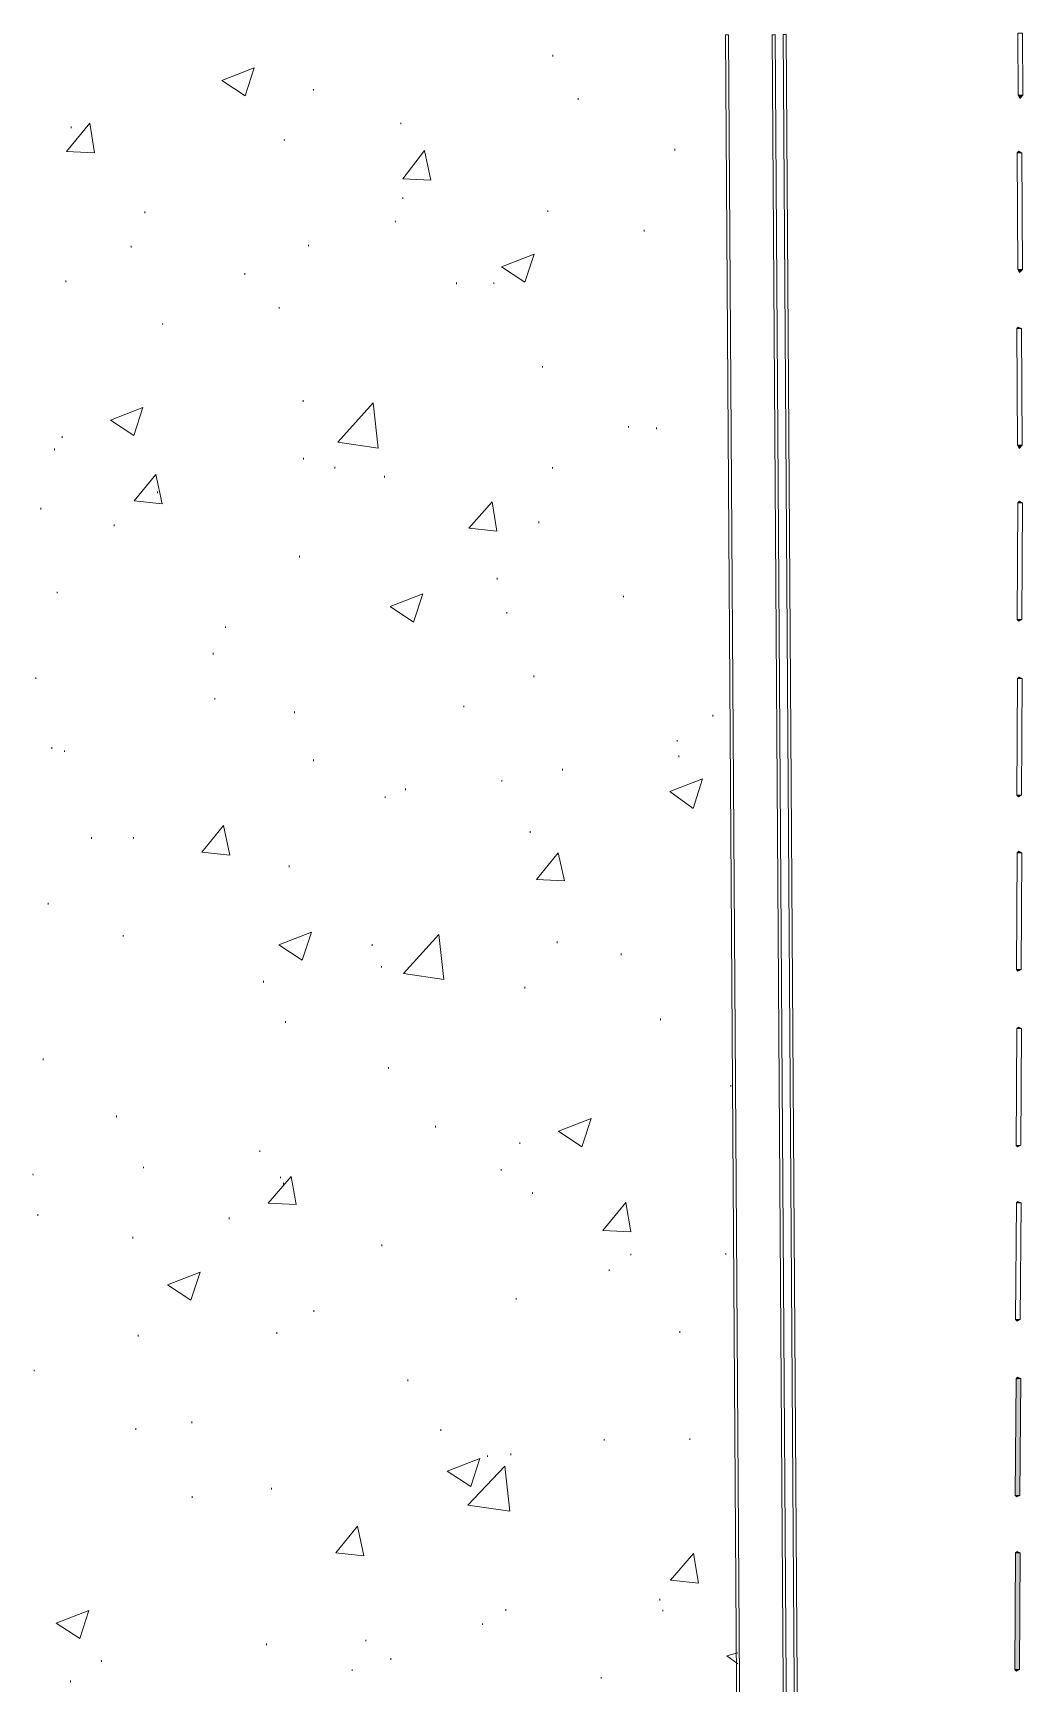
# Model space of a CAD drawing. Header units: inches. Extents: x -5728 to 15181, y 9834 to 15140.
# Drawn here: x 7435 to 7944, y 14154 to 15002 of the extents above; entities that cross this region are included whole.
import ezdxf

# ---------------------------------------------------------------- set-up
doc = ezdxf.new("R2010")
doc.units = ezdxf.units.IN
doc.header["$MEASUREMENT"] = 0
doc.linetypes.add('IMPORT-DASHEDX2 _4_', pattern=[0.1125, 0.075, -0.0375])
for name, color, linetype, lineweight in [('PDF_Geometry', 1, 'Continuous', 9), ('PDF_Solid Fills', 1, 'Continuous', 9), ('site plan converted for PDF_dwg', 1, 'Continuous', 9)]:
    doc.layers.add(name, color=color, linetype=linetype, lineweight=lineweight)

# ---------------------------------------------------------------- blocks, each defined once
blk = doc.blocks.new('site plan converted for PDF_dwg-1480341-SITE PLAN')
at = {"layer": 'PDF_Solid Fills'}
for points in [[(5832.12, 5080.2), (5831.32, 5081.8), (5833.72, 5081.8)], [(5830.52, 5052.2), (5831.32, 5053), (5832.92, 5052.2), (5831.32, 5052.2)], [(5831.32, 4990.6), (5830.52, 4992.2), (5832.92, 4992.2)], [(5829.72, 4961.8), (5830.52, 4962.6), (5832.12, 4961.8), (5830.52, 4961.8)], [(5830.52, 4900.2), (5829.72, 4901.8), (5832.12, 4901.8)], [(5829.72, 4872.2), (5830.52, 4873), (5832.12, 4872.2), (5830.52, 4872.2)], [(5829.72, 4811.4), (5828.92, 4812.2), (5831.32, 4812.2)], [(5828.92, 4781.8), (5829.72, 4782.6), (5831.32, 4781.8), (5829.72, 4781.8)], [(5828.92, 4721), (5828.12, 4721.8), (5830.52, 4721.8)], [(5828.12, 4692.2), (5828.92, 4693), (5830.52, 4692.2), (5828.92, 4692.2)], [(5828.12, 4631.4), (5827.32, 4632.2), (5829.72, 4632.2)], [(5827.32, 4601.8), (5828.12, 4602.6), (5829.72, 4601.8), (5828.12, 4601.8)], [(5827.32, 4541), (5826.52, 4541.8), (5828.92, 4541.8)], [(5826.52, 4512.2), (5827.32, 4513), (5828.92, 4512.2), (5827.32, 4512.2)], [(5826.52, 4451.4), (5825.72, 4452.2), (5828.12, 4452.2)], [(5825.72, 4421.8), (5826.52, 4422.6), (5828.12, 4421.8), (5826.52, 4421.8)], [(5825.72, 4361), (5824.92, 4361.8), (5827.32, 4361.8)], [(5824.92, 4332.2), (5825.72, 4333), (5827.32, 4332.2), (5825.72, 4332.2)], [(5824.92, 4271.4), (5824.12, 4272.2), (5826.52, 4272.2)]]:
    blk.add_hatch(color=147, dxfattribs=at).paths.add_polyline_path(points, flags=0)
at = {"layer": 'PDF_Solid Fills', "linetype": 'IMPORT-DASHEDX2 _4_'}
for points in [[(5824.92, 4361.8), (5827.32, 4361.8), (5828.12, 4421.8), (5825.72, 4421.8)], [(5824.12, 4272.2), (5826.52, 4272.2), (5827.32, 4332.2), (5824.92, 4332.2)]]:
    blk.add_hatch(color=147, dxfattribs=at).paths.add_polyline_path(points, flags=0)
at = {"layer": 'PDF_Geometry', "color": 155, "lineweight": 15}
for p, q in [((5592.12, 5104.2), (5592.12, 5103.4)), ((5468.92, 5087.4), (5468.92, 5086.6)), ((5604.92, 5081.8), (5604.92, 5081)), ((5344.12, 5069), (5344.12, 5068.2)), ((5513.72, 5069.8), (5513.72, 5069)), ((5453.72, 5061.8), (5453.72, 5061)), ((5654.52, 5055.4), (5654.52, 5054.6)), ((5381.72, 5025), (5381.72, 5024.2)), ((5514.52, 5031.4), (5514.52, 5030.6)), ((5588.92, 5024.2), (5588.92, 5023.4)), ((5510.52, 5019.4), (5510.52, 5018.6)), ((5374.52, 5007.4), (5374.52, 5006.6)), ((5465.72, 5007.4), (5465.72, 5006.6)), ((5638.52, 5013.8), (5638.52, 5013)), ((5340.92, 4989.8), (5340.92, 4989)), ((5432.92, 4993), (5432.92, 4992.2)), ((5541.72, 4987.4), (5541.72, 4986.6)), ((5560.92, 4987.4), (5560.92, 4986.6)), ((5450.52, 4975.4), (5450.52, 4974.6)), ((5390.52, 4967.4), (5390.52, 4966.6)), ((5585.72, 4944.2), (5585.72, 4943.4)), ((5462.52, 4927.4), (5462.52, 4926.6)), ((5338.52, 4909.8), (5338.52, 4909)), ((5629.72, 4913), (5629.72, 4912.2)), ((5644.12, 4912.2), (5644.12, 4911.4)), ((5334.52, 4903.4), (5334.52, 4902.6)), ((5462.52, 4897.8), (5462.52, 4897)), ((5478.52, 4893), (5478.52, 4892.2)), ((5504.12, 4888.2), (5504.12, 4887.4)), ((5590.52, 4892.2), (5590.52, 4891.4)), ((5387.32, 4881), (5387.32, 4880.2)), ((5327.32, 4873), (5327.32, 4872.2)), ((5364.92, 4864.2), (5364.92, 4863.4)), ((5583.32, 4864.2), (5583.32, 4863.4)), ((5460.12, 4847.4), (5460.12, 4846.6)), ((5335.32, 4829.8), (5335.32, 4829)), ((5561.72, 4835.4), (5561.72, 4834.6)), ((5626.52, 4825.8), (5626.52, 4825)), ((5421.72, 4811.4), (5421.72, 4810.6)), ((5566.52, 4817.8), (5566.52, 4817)), ((5415.32, 4797.8), (5415.32, 4797)), ((5324.12, 4785.8), (5324.12, 4785)), ((5580.12, 4785), (5580.12, 4784.2)), ((5416.12, 4774.6), (5416.12, 4773.8)), ((5544.12, 4769.8), (5544.12, 4769)), ((5456.92, 4767.4), (5456.92, 4766.6)), ((5672.12, 4764.2), (5672.12, 4763.4)), ((5332.12, 4749.8), (5332.12, 4749)), ((5338.52, 4748.2), (5338.52, 4747.4)), ((5653.72, 4751.4), (5653.72, 4750.6)), ((5654.52, 4743.4), (5654.52, 4742.6)), ((5466.52, 4742.6), (5466.52, 4741.8)), ((5594.52, 4737), (5594.52, 4736.2)), ((5513.72, 4727.4), (5513.72, 4726.6)), ((5563.32, 4731.4), (5563.32, 4730.6)), ((5503.32, 4723.4), (5503.32, 4722.6)), ((5352.12, 4703.4), (5352.12, 4702.6)), ((5373.72, 4703.4), (5373.72, 4702.6)), ((5577.72, 4705), (5577.72, 4704.2)), ((5453.72, 4688.2), (5453.72, 4687.4)), ((5329.72, 4669.8), (5329.72, 4669)), ((5368.12, 4653), (5368.12, 4652.2)), ((5496.12, 4647.4), (5496.12, 4646.6)), ((5591.32, 4648.2), (5591.32, 4647.4)), ((5624.12, 4641.8), (5624.12, 4641)), ((5500.92, 4636.2), (5500.92, 4635.4)), ((5440.12, 4629), (5440.12, 4628.2)), ((5574.52, 4625), (5574.52, 4624.2)), ((5451.32, 4608.2), (5451.32, 4607.4)), ((5644.12, 4608.2), (5644.12, 4607.4)), ((5326.52, 4589.8), (5326.52, 4589)), ((5504.12, 4584.2), (5504.12, 4583.4)), ((5680.12, 4573.8), (5680.12, 4573)), ((5364.12, 4560.2), (5364.12, 4559.4)), ((5528.12, 4553.8), (5528.12, 4553)), ((5437.72, 4541.8), (5437.72, 4541)), ((5571.32, 4545), (5571.32, 4544.2)), ((5377.72, 4533.8), (5377.72, 4533)), ((5561.72, 4531.4), (5561.72, 4530.6)), ((5320.92, 4530.6), (5320.92, 4529.8)), ((5448.12, 4528.2), (5448.12, 4527.4)), ((5449.72, 4525), (5449.72, 4524.2)), ((5577.72, 4519.4), (5577.72, 4518.6)), ((5323.32, 4509.8), (5323.32, 4509)), ((5421.72, 4507.4), (5421.72, 4506.6)), ((5372.12, 4497.8), (5372.12, 4497)), ((5500.12, 4493), (5500.12, 4492.2)), ((5628.12, 4487.4), (5628.12, 4486.6)), ((5676.92, 4487.4), (5676.92, 4486.6)), ((5616.92, 4479.4), (5616.92, 4478.6)), ((5568.92, 4465), (5568.92, 4464.2)), ((5464.92, 4459.4), (5464.92, 4458.6)), ((5374.52, 4447.4), (5374.52, 4446.6)), ((5445.72, 4448.2), (5445.72, 4447.4)), ((5652.92, 4447.4), (5652.92, 4446.6)), ((5320.92, 4429.8), (5320.92, 4429)), ((5512.92, 4423.4), (5512.92, 4422.6)), ((5372.92, 4399.4), (5372.92, 4398.6)), ((5401.72, 4402.6), (5401.72, 4401.8)), ((5529.72, 4397.8), (5529.72, 4397)), ((5613.72, 4392.2), (5613.72, 4391.4)), ((5657.72, 4392.2), (5657.72, 4391.4)), ((5553.72, 4384.2), (5553.72, 4383.4)), ((5565.72, 4385), (5565.72, 4384.2)), ((5401.72, 4364.2), (5401.72, 4363.4)), ((5442.52, 4368.2), (5442.52, 4367.4)), ((5562.52, 4305), (5562.52, 4304.2)), ((5641.72, 4309.8), (5641.72, 4309)), ((5643.32, 4304.2), (5643.32, 4303.4)), ((5550.52, 4297.8), (5550.52, 4297)), ((5439.32, 4288.2), (5439.32, 4287.4)), ((5490.52, 4289.8), (5490.52, 4289)), ((5354.52, 4280.2), (5354.52, 4279.4)), ((5503.32, 4280.2), (5503.32, 4279.4)), ((5338.52, 4269.8), (5338.52, 4269)), ((5483.32, 4274.6), (5483.32, 4273.8)), ((5611.32, 4269.8), (5611.32, 4269))]:
    blk.add_line(p, q, dxfattribs=at)
at = {"layer": 'PDF_Geometry', "color": 147, "flags": 128}
for points in [[(5681.72, 5113.8), (5680.92, 5113.8), (5680.92, 4086.6), (5682.52, 4086.6), (5682.52, 5113.8)], [(5705.72, 5113.8), (5704.92, 5113.8), (5704.92, 4086.6), (5706.52, 4086.6), (5706.52, 5113.8)], [(5711.32, 5113.8), (5710.52, 5113.8), (5710.52, 4086.6), (5712.12, 4086.6), (5712.12, 5113.8)], [(5830.52, 4901.8), (5832.12, 4901.8), (5830.52, 4900.2), (5829.72, 4901.8)], [(5827.32, 4541.8), (5828.92, 4541.8), (5827.32, 4541), (5826.52, 4541.8)]]:
    blk.add_lwpolyline(points, close=True, dxfattribs=at)
for points in [[(5833.72, 5081.8), (5833.72, 5113.8), (5831.32, 5113.8), (5831.32, 5081.8), (5832.12, 5081.8), (5833.72, 5081.8), (5832.12, 5080.2), (5831.32, 5081.8)], [(5830.52, 5052.2), (5831.32, 5053), (5832.92, 5052.2)], [(5832.92, 4992.2), (5832.92, 5052.2), (5830.52, 5052.2), (5830.52, 4992.2), (5831.32, 4992.2), (5832.92, 4992.2), (5831.32, 4990.6), (5830.52, 4992.2)], [(5829.72, 4961.8), (5830.52, 4962.6), (5832.12, 4961.8)], [(5832.12, 4901.8), (5832.12, 4961.8), (5829.72, 4961.8), (5829.72, 4901.8)], [(5831.32, 4812.2), (5832.12, 4872.2), (5829.72, 4872.2), (5828.92, 4812.2), (5829.72, 4812.2), (5831.32, 4812.2), (5829.72, 4811.4), (5828.92, 4812.2)], [(5829.72, 4872.2), (5830.52, 4873), (5832.12, 4872.2)], [(5830.52, 4721.8), (5831.32, 4781.8), (5828.92, 4781.8), (5828.12, 4721.8), (5828.92, 4721.8), (5830.52, 4721.8), (5828.92, 4721), (5828.12, 4721.8)], [(5828.92, 4781.8), (5829.72, 4782.6), (5831.32, 4781.8)], [(5828.12, 4692.2), (5828.92, 4693), (5830.52, 4692.2)], [(5829.72, 4632.2), (5830.52, 4692.2), (5828.12, 4692.2), (5827.32, 4632.2), (5828.12, 4632.2), (5829.72, 4632.2), (5828.12, 4631.4), (5827.32, 4632.2)], [(5828.92, 4541.8), (5829.72, 4601.8), (5827.32, 4601.8), (5826.52, 4541.8)], [(5827.32, 4601.8), (5828.12, 4602.6), (5829.72, 4601.8)], [(5828.12, 4452.2), (5828.92, 4512.2), (5826.52, 4512.2), (5825.72, 4452.2), (5826.52, 4452.2), (5828.12, 4452.2), (5826.52, 4451.4), (5825.72, 4452.2)], [(5826.52, 4512.2), (5827.32, 4513), (5828.92, 4512.2)], [(5827.32, 4361.8), (5828.12, 4421.8), (5825.72, 4421.8), (5824.92, 4361.8), (5825.72, 4361.8), (5827.32, 4361.8), (5825.72, 4361), (5824.92, 4361.8)], [(5825.72, 4421.8), (5826.52, 4422.6), (5828.12, 4421.8)], [(5826.52, 4272.2), (5827.32, 4332.2), (5824.92, 4332.2), (5824.12, 4272.2), (5824.92, 4272.2), (5826.52, 4272.2), (5824.92, 4271.4), (5824.12, 4272.2)], [(5824.92, 4332.2), (5825.72, 4333), (5827.32, 4332.2)]]:
    blk.add_lwpolyline(points, dxfattribs=at)
at = {"layer": 'PDF_Geometry', "color": 155, "lineweight": 15, "flags": 128}
for points in [[(5438.52, 5098.6), (5433.72, 5084.2), (5421.72, 5092.2)], [(5353.72, 5070.6), (5356.12, 5055.4), (5341.72, 5056.2)], [(5525.72, 5055.4), (5528.92, 5040.2), (5514.52, 5041)], [(5581.72, 5001.8), (5576.92, 4987.4), (5564.92, 4995.4)], [(5380.12, 4924.2), (5375.32, 4909.8), (5363.32, 4917.8)], [(5500.92, 4902.6), (5480.12, 4905.8), (5498.52, 4925.8)], [(5386.52, 4889.8), (5389.72, 4874.6), (5375.32, 4876.2)], [(5559.32, 4874.6), (5561.72, 4859.4), (5547.32, 4861)], [(5523.32, 4827.4), (5518.52, 4813), (5506.52, 4821)], [(5666.52, 4731.4), (5661.72, 4716.2), (5649.72, 4725)], [(5420.12, 4709), (5423.32, 4693.8), (5408.92, 4695.4)], [(5592.12, 4693.8), (5595.32, 4679.4), (5580.92, 4680.2)], [(5464.92, 4653.8), (5460.12, 4639.4), (5448.12, 4647.4)], [(5532.92, 4629), (5512.12, 4632.2), (5530.52, 4652.2)], [(5608.12, 4557), (5603.32, 4542.6), (5591.32, 4550.6)], [(5453.72, 4528.2), (5456.12, 4513.8), (5441.72, 4514.6)], [(5625.72, 4513.8), (5628.12, 4498.6), (5613.72, 4499.4)], [(5406.52, 4479.4), (5401.72, 4465), (5389.72, 4473)], [(5549.72, 4382.6), (5544.92, 4368.2), (5532.92, 4376.2)], [(5564.92, 4355.4), (5543.32, 4358.6), (5562.52, 4378.6)], [(5486.52, 4348.2), (5489.72, 4333), (5475.32, 4334.6)], [(5659.32, 4333), (5661.72, 4317.8), (5647.32, 4319.4)], [(5348.12, 4305.8), (5343.32, 4291.4), (5331.32, 4299.4)]]:
    blk.add_lwpolyline(points, close=True, dxfattribs=at)
blk.add_lwpolyline([(5681.72, 4276.2), (5676.12, 4280.2), (5681.72, 4281.8)], dxfattribs=at)
at = {"layer": 'PDF_Solid Fills', "color": 147}
for p, q in [((5832.12, 5080.2), (5831.32, 5081.8)), ((5831.32, 5081.8), (5833.72, 5081.8)), ((5833.72, 5081.8), (5832.12, 5080.2)), ((5830.52, 5052.2), (5831.32, 5053)), ((5831.32, 5052.2), (5830.52, 5052.2)), ((5831.32, 5053), (5832.92, 5052.2)), ((5832.92, 5052.2), (5831.32, 5052.2)), ((5831.32, 4990.6), (5830.52, 4992.2)), ((5830.52, 4992.2), (5832.92, 4992.2)), ((5832.92, 4992.2), (5831.32, 4990.6)), ((5829.72, 4961.8), (5830.52, 4962.6)), ((5830.52, 4961.8), (5829.72, 4961.8)), ((5830.52, 4962.6), (5832.12, 4961.8)), ((5832.12, 4961.8), (5830.52, 4961.8)), ((5830.52, 4900.2), (5829.72, 4901.8)), ((5829.72, 4901.8), (5832.12, 4901.8)), ((5832.12, 4901.8), (5830.52, 4900.2)), ((5829.72, 4872.2), (5830.52, 4873)), ((5830.52, 4872.2), (5829.72, 4872.2)), ((5830.52, 4873), (5832.12, 4872.2)), ((5832.12, 4872.2), (5830.52, 4872.2)), ((5829.72, 4811.4), (5828.92, 4812.2)), ((5828.92, 4812.2), (5831.32, 4812.2)), ((5831.32, 4812.2), (5829.72, 4811.4)), ((5828.92, 4781.8), (5829.72, 4782.6)), ((5829.72, 4781.8), (5828.92, 4781.8)), ((5829.72, 4782.6), (5831.32, 4781.8)), ((5831.32, 4781.8), (5829.72, 4781.8)), ((5828.92, 4721), (5828.12, 4721.8)), ((5828.12, 4721.8), (5830.52, 4721.8)), ((5830.52, 4721.8), (5828.92, 4721)), ((5828.12, 4692.2), (5828.92, 4693)), ((5828.92, 4693), (5830.52, 4692.2)), ((5828.92, 4692.2), (5828.12, 4692.2)), ((5830.52, 4692.2), (5828.92, 4692.2)), ((5828.12, 4631.4), (5827.32, 4632.2)), ((5827.32, 4632.2), (5829.72, 4632.2)), ((5829.72, 4632.2), (5828.12, 4631.4)), ((5827.32, 4601.8), (5828.12, 4602.6)), ((5828.12, 4601.8), (5827.32, 4601.8)), ((5828.12, 4602.6), (5829.72, 4601.8)), ((5829.72, 4601.8), (5828.12, 4601.8)), ((5827.32, 4541), (5826.52, 4541.8)), ((5826.52, 4541.8), (5828.92, 4541.8)), ((5828.92, 4541.8), (5827.32, 4541)), ((5826.52, 4512.2), (5827.32, 4513)), ((5827.32, 4512.2), (5826.52, 4512.2)), ((5827.32, 4513), (5828.92, 4512.2)), ((5828.92, 4512.2), (5827.32, 4512.2)), ((5826.52, 4451.4), (5825.72, 4452.2)), ((5825.72, 4452.2), (5828.12, 4452.2)), ((5828.12, 4452.2), (5826.52, 4451.4)), ((5825.72, 4421.8), (5826.52, 4422.6)), ((5826.52, 4421.8), (5825.72, 4421.8)), ((5826.52, 4422.6), (5828.12, 4421.8)), ((5828.12, 4421.8), (5826.52, 4421.8)), ((5825.72, 4361), (5824.92, 4361.8)), ((5824.92, 4361.8), (5827.32, 4361.8)), ((5827.32, 4361.8), (5825.72, 4361)), ((5824.92, 4332.2), (5825.72, 4333)), ((5825.72, 4332.2), (5824.92, 4332.2)), ((5825.72, 4333), (5827.32, 4332.2)), ((5827.32, 4332.2), (5825.72, 4332.2)), ((5824.92, 4271.4), (5824.12, 4272.2)), ((5824.12, 4272.2), (5826.52, 4272.2)), ((5826.52, 4272.2), (5824.92, 4271.4))]:
    blk.add_line(p, q, dxfattribs=at)

msp = doc.modelspace()

# ---------------------------------------------------------------- block references
at = {"layer": 'site plan converted for PDF_dwg', "color": 147, "linetype": 'IMPORT-DASHEDX2 _4_', "rotation": 0.383349167194431}
msp.add_blockref('site plan converted for PDF_dwg-1480341-SITE PLAN', (2144.04, 9849.68), dxfattribs=at)

doc.saveas('drawing.dxf')
